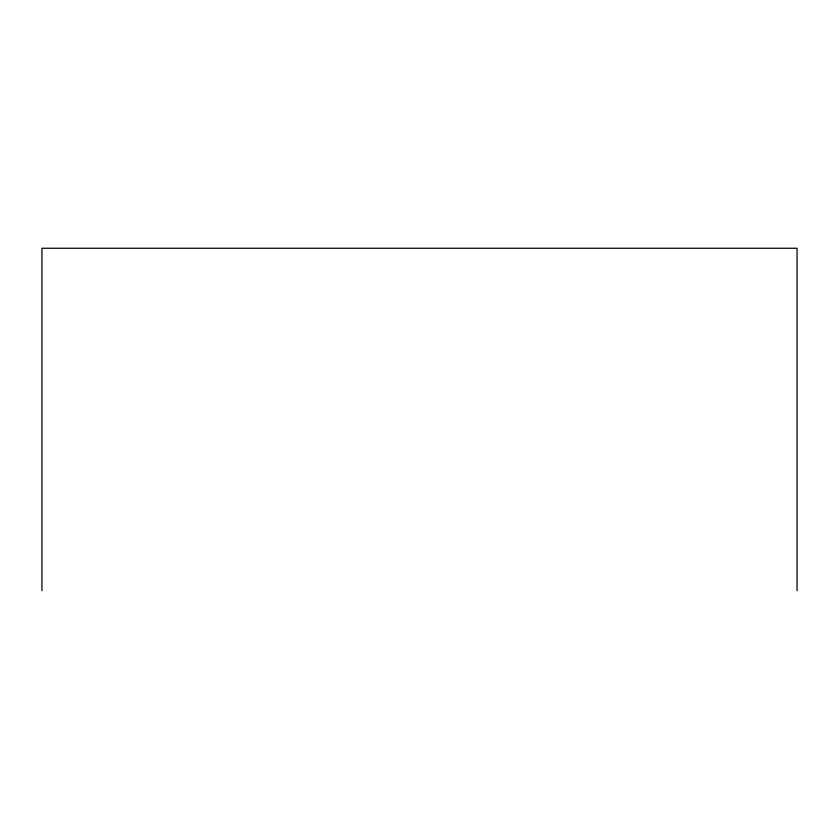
<?xml version="1.0" encoding="UTF-8"?>
<svg xmlns="http://www.w3.org/2000/svg" width="839" height="839" viewBox="0 0 839 839"><rect width="100%" height="100%" fill="white"/><g stroke="black" fill="none" stroke-linecap="round" stroke-linejoin="round"><path stroke-width="1.26" d="M797.05 590.74L797.05 248.26L41.95 248.26L41.95 590.74"/></g></svg>
